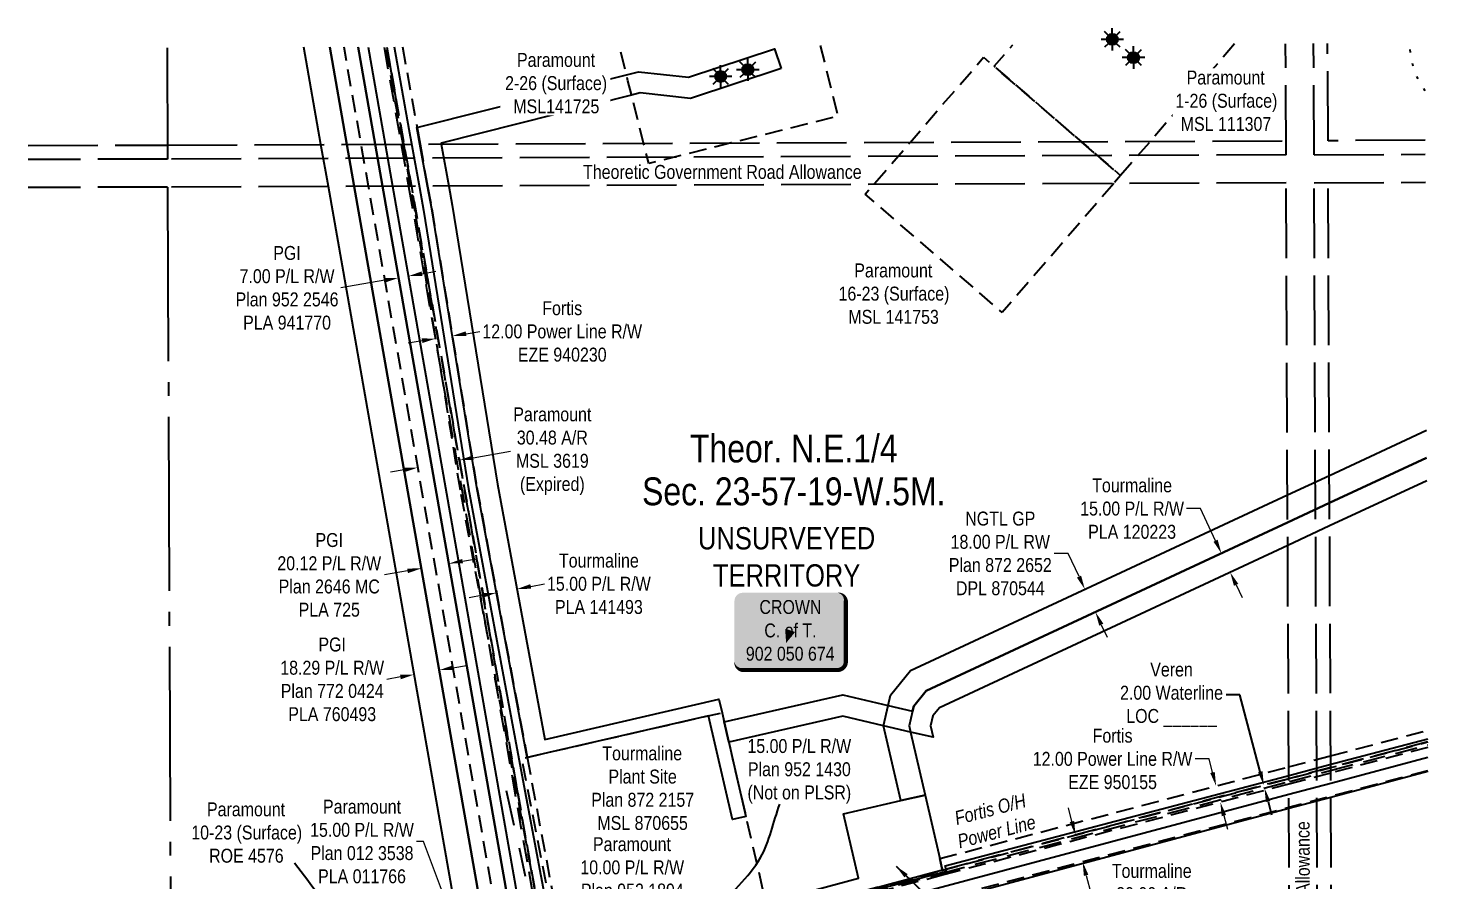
# Model space of a CAD drawing. Extents: x 511972 to 519868, y 5975265 to 5984215.
# Drawn here: x 518669 to 519679, y 5977314 to 5977926 of the extents above; entities that cross this region are included whole.
import ezdxf
from ezdxf.enums import TextEntityAlignment as Align

# ---------------------------------------------------------------- set-up
doc = ezdxf.new("R2010")
doc.units = 0
doc.header["$LTSCALE"] = 5
doc.header["$PDSIZE"] = 0.5
for name, pattern in [('foc-ACCESSROAD', [3.75, 2.5, -1.25]), ('foc-FLOWLINE', [3.75, 2.5, -1.25]), ('foc-QUARTERLINE', [33, 25, -3, 2, -3]), ('foc-UNSURVEYED', [12.5, 10, -2.5]), ('foc-WHEELTRACKS', [2, 0.4, -1.6]), ('HIDDEN2', [4.7625, 3.175, -1.5875])]:
    doc.linetypes.add(name, pattern=pattern)
doc.layers.get('Defpoints').update_dxf_attribs({"color": 9})
for name, color, linetype in [('AS-OWNER', 7, 'Continuous'), ('AS-POWER', 104, 'foc-POWER'), ('AS-POWER-T', 104, 'Continuous'), ('C-SYMBOL', 7, 'Continuous'), ('Culvert', 7, 'Continuous'), ('F-AR', 190, 'foc-ACCESSROAD'), ('F-EZE', 190, 'foc-FLOWLINE'), ('F-RW', 190, 'Continuous'), ('F-WS', 190, 'foc-ACCESSROAD'), ('F-WS-S', 8, 'Continuous'), ('L-QSEC', 8, 'foc-QUARTERLINE'), ('L-ROAD-T', 7, 'Continuous'), ('L-UNS-T', 3, 'Continuous'), ('L-USEC', 7, 'foc-UNSURVEYED'), ('oil_and_gas_wells_pt', 7, 'Continuous'), ('T-EXISTING RTF', 220, 'HIDDEN2'), ('T-EXISTING RTF-T', 220, 'Continuous'), ('T-WATER-P3', 160, 'foc-WHEELTRACKS')]:
    doc.layers.add(name, color=color, linetype=linetype)
for name, color, linetype, lineweight in [('F-AR-T', 190, 'Continuous', 9), ('F-EZE-T', 190, 'Continuous', 9), ('F-RW-T', 190, 'Continuous', 9), ('F-WS-T', 190, 'Continuous', 9)]:
    doc.layers.add(name, color=color, linetype=linetype, lineweight=lineweight)
doc.styles.add('175L', font='ARIALN.TTF', dxfattribs={"height": 20})
doc.styles.add('80', font='ARIALN.TTF', dxfattribs={"height": 10})
doc.styles.add('80CG', font='ARIALN.TTF', dxfattribs={"height": 10})
doc.styles.add('80L', font='ARIALN.TTF', dxfattribs={"height": 10})
doc.styles.add('foc-LtypeFont', font='ARIALN.TTF', dxfattribs={"height": 7.35})
doc.linetypes.add('foc-POWER', pattern='A,6,-1,["P",foc-LtypeFont,S=0.2,R=0,X=-0.625,Y=-0.75],-1.24,4', length=12.24)
doc.dimstyles.new('Compass 5 000', dxfattribs={"dimscale": 5, "dimtxt": 9, "dimasz": 2, "dimexe": 0.2, "dimexo": 0.0625, "dimgap": 0.5, "dimtad": 0, "dimtih": 1, "dimtoh": 1, "dimzin": 0, "dimdsep": 46, "dimtxsty": '80CG', "dimcen": 0.1, "dimse1": 1, "dimse2": 1, "dimclrd": 256, "dimclrt": 256, "dimaunit": 1, "dimadec": 4, "dimazin": 0, "dimtfac": 0.06, "dimtofl": 0, "dimtmove": 0, "dimatfit": 1, "dimfxl": 0.2, "dimtolj": 1, "dimtzin": 0, "dimlwd": -1, "dimarcsym": 0})

# ---------------------------------------------------------------- blocks, each defined once
blk = doc.blocks.new('*D492')
at = {"layer": 'Defpoints', "color": 0, "transparency": 16777216}
for p in [(519415.4, 5977517.3), (519427.5, 5977523), (519422.9, 5977501)]:
    blk.add_point(p, dxfattribs=at)
at = {"layer": 'F-RW-T', "transparency": 16777216}
for p, q in [((519415.5, 5977548.7), (519405.5, 5977548.7)), ((519423.3, 5977532.1), (519415.5, 5977548.7)), ((519439.3, 5977497.6), (519443.6, 5977488.6))]:
    blk.add_line(p, q, dxfattribs=at)
for points in [[(519424.8, 5977532.8), (519421.8, 5977531.4), (519427.5, 5977523)], [(519440.8, 5977498.3), (519437.8, 5977496.9), (519435.1, 5977506.7)]]:
    blk.add_solid(points, dxfattribs=at)
at = {"layer": 'F-RW-T', "transparency": 16777216, "insert": (519366.8, 5977548.7), "char_height": 10, "attachment_point": 5, "style": '80CG'}
blk.add_mtext('\\A1;NGTL GP\\P18.00 P/L RW\\PPlan 872 2652\\PDPL 870544', dxfattribs=at)
blk = doc.blocks.new('*D494')
at = {"layer": 'Defpoints', "color": 0, "transparency": 16777216}
for p in [(518972.6, 5977710.4), (518960.8, 5977708.5), (518973.5, 5977704.9)]:
    blk.add_point(p, dxfattribs=at)
at = {"layer": 'F-EZE-T', "transparency": 16777216}
for p, q in [((518951.8, 5977701.4), (518941.9, 5977699.8)), ((518983.4, 5977706.5), (518993.3, 5977708.1))]:
    blk.add_line(p, q, dxfattribs=at)
for points in [[(518951.5, 5977703.1), (518952.1, 5977699.8), (518961.7, 5977703)], [(518983.1, 5977708.2), (518983.6, 5977704.9), (518973.5, 5977704.9)]]:
    blk.add_solid(points, dxfattribs=at)
at = {"layer": 'F-EZE-T', "transparency": 16777216, "insert": (519052.4, 5977708.1), "char_height": 10, "attachment_point": 5, "style": '80CG'}
blk.add_mtext('\\A1;Fortis\\P12.00 Power Line R/W\\PEZE 940230', dxfattribs=at)
blk = doc.blocks.new('*D495')
at = {"layer": 'Defpoints', "color": 0, "transparency": 16777216}
for p in [(519508.6, 5977378.4), (519521.7, 5977381.8), (519511.7, 5977366.8)]:
    blk.add_point(p, dxfattribs=at)
at = {"layer": 'F-EZE-T', "transparency": 16777216}
for p, q in [((519516.6, 5977401.2), (519506.6, 5977401.2)), ((519519.1, 5977391.5), (519516.6, 5977401.2)), ((519527.3, 5977360.5), (519529.8, 5977350.9))]:
    blk.add_line(p, q, dxfattribs=at)
for points in [[(519520.7, 5977391.9), (519517.5, 5977391.1), (519521.7, 5977381.8)], [(519528.9, 5977361), (519525.7, 5977360.1), (519524.7, 5977370.2)]]:
    blk.add_solid(points, dxfattribs=at)
at = {"layer": 'F-EZE-T', "transparency": 16777216, "insert": (519447.4, 5977401.2), "char_height": 10, "attachment_point": 5, "style": '80CG'}
blk.add_mtext('\\A1;Fortis\\P12.00 Power Line R/W\\PEZE 950155', dxfattribs=at)
blk = doc.blocks.new('*D497')
at = {"layer": 'Defpoints', "color": 0, "transparency": 16777216}
for p in [(519423, 5977347.2), (519425.9, 5977327.3), (519428.1, 5977327.9)]:
    blk.add_point(p, dxfattribs=at)
at = {"layer": 'F-AR-T', "transparency": 16777216}
for p, q in [((519418.2, 5977356.3), (519415.7, 5977366)), ((519428.4, 5977317.6), (519432, 5977304.1)), ((519432, 5977304.1), (519442, 5977304.1))]:
    blk.add_line(p, q, dxfattribs=at)
for points in [[(519419.8, 5977356.7), (519416.6, 5977355.9), (519420.8, 5977346.6)], [(519430, 5977318.1), (519426.8, 5977317.2), (519425.9, 5977327.3)]]:
    blk.add_solid(points, dxfattribs=at)
at = {"layer": 'F-AR-T', "transparency": 16777216, "insert": (519475.5, 5977304.1), "char_height": 10, "attachment_point": 5, "style": '80CG'}
blk.add_mtext('\\A1;Tourmaline\\P20.00 A/R\\PLOC 771241', dxfattribs=at)
blk = doc.blocks.new('*D498')
at = {"layer": 'Defpoints', "color": 0, "transparency": 16777216}
for p in [(518948.6, 5977611.6), (518948.8, 5977610.4), (518978.4, 5977616.8)]:
    blk.add_point(p, dxfattribs=at)
at = {"layer": 'F-AR-T', "transparency": 16777216}
for p, q in [((518988.5, 5977617.4), (519015.2, 5977622.1)), ((518939, 5977608.7), (518929.1, 5977607))]:
    blk.add_line(p, q, dxfattribs=at)
for points in [[(518988.2, 5977619.1), (518988.8, 5977615.8), (518978.6, 5977615.7)], [(518938.7, 5977610.4), (518939.2, 5977607.1), (518948.8, 5977610.4)]]:
    blk.add_solid(points, dxfattribs=at)
at = {"layer": 'F-AR-T', "transparency": 16777216, "insert": (519045.3, 5977622.1), "char_height": 10, "attachment_point": 5, "style": '80CG'}
blk.add_mtext('\\A1;Paramount\\P30.48 A/R\\PMSL 3619\\P(Expired)', dxfattribs=at)
blk = doc.blocks.new('*D499')
at = {"layer": 'Defpoints', "color": 0, "transparency": 16777216}
for p in [(518948.7, 5977552.8), (518968.5, 5977556.3), (518951.3, 5977538)]:
    blk.add_point(p, dxfattribs=at)
at = {"layer": 'F-RW-T', "transparency": 16777216}
for p, q in [((518980.9, 5977543.2), (518990.8, 5977544.9)), ((518941.4, 5977536.3), (518924.8, 5977533.3))]:
    blk.add_line(p, q, dxfattribs=at)
for points in [[(518941.1, 5977537.9), (518941.7, 5977534.6), (518951.3, 5977538)], [(518980.6, 5977544.8), (518981.2, 5977541.6), (518971.1, 5977541.5)]]:
    blk.add_solid(points, dxfattribs=at)
at = {"layer": 'F-RW-T', "transparency": 16777216, "insert": (518885.2, 5977533.3), "char_height": 10, "attachment_point": 5, "style": '80CG'}
blk.add_mtext('\\A1;PGI\\P20.12 P/L R/W^JPlan 2646 MC\\PPLA 725', dxfattribs=at)
blk = doc.blocks.new('*D500')
at = {"layer": 'Defpoints', "color": 0, "transparency": 16777216}
for p in [(519004.6, 5977208.5), (519025.3, 5977212.2), (519028, 5977197.5)]:
    blk.add_point(p, dxfattribs=at)
at = {"layer": 'F-RW-T', "transparency": 16777216}
for p, q in [((518952.8, 5977341.9), (518947.8, 5977341.9)), ((519005.9, 5977201.1), (518952.8, 5977341.9)), ((519002.8, 5977218.3), (519001, 5977228.1)), ((519007.3, 5977193.7), (519004.6, 5977208.5)), ((519009, 5977183.9), (519010.8, 5977174))]:
    blk.add_line(p, q, dxfattribs=at)
for points in [[(519004.4, 5977218.6), (519001.1, 5977218), (519004.6, 5977208.5)], [(519010.7, 5977184.2), (519007.4, 5977183.6), (519007.3, 5977193.7)]]:
    blk.add_solid(points, dxfattribs=at)
at = {"layer": 'F-RW-T', "transparency": 16777216, "insert": (518908.7, 5977341.9), "char_height": 10, "attachment_point": 5, "style": '80CG'}
blk.add_mtext('\\A1;Paramount\\P15.00 P/L R/W\\PPlan 012 3538\\PPLA 011766', dxfattribs=at)
blk = doc.blocks.new('*D503')
at = {"layer": 'Defpoints', "color": 0, "transparency": 16777216}
for p in [(519524.2, 5977548.2), (519525.5, 5977548.8), (519530.5, 5977534.6)]:
    blk.add_point(p, dxfattribs=at)
at = {"layer": 'F-RW-T', "transparency": 16777216}
for p, q in [((519510.5, 5977580.9), (519500.5, 5977580.9)), ((519521.3, 5977557.9), (519510.5, 5977580.9)), ((519536, 5977526.2), (519540.3, 5977517.1))]:
    blk.add_line(p, q, dxfattribs=at)
for points in [[(519522.8, 5977558.6), (519519.8, 5977557.2), (519525.5, 5977548.8)], [(519537.6, 5977526.9), (519534.5, 5977525.5), (519531.8, 5977535.2)]]:
    blk.add_solid(points, dxfattribs=at)
at = {"layer": 'F-RW-T', "transparency": 16777216, "insert": (519461.4, 5977580.9), "char_height": 10, "attachment_point": 5, "style": '80CG'}
blk.add_mtext('\\A1;Tourmaline\\P15.00 P/L R/W\\PPLA 120223', dxfattribs=at)
blk = doc.blocks.new('*D504')
at = {"layer": 'Defpoints', "color": 0, "transparency": 16777216}
for p in [(519001.5, 5977540.5), (519016.2, 5977543.2), (519019.9, 5977523.2)]:
    blk.add_point(p, dxfattribs=at)
at = {"layer": 'F-RW-T', "transparency": 16777216}
for p, q in [((518995.4, 5977518.7), (518985.5, 5977516.8)), ((519029.8, 5977525), (519039.6, 5977526.9))]:
    blk.add_line(p, q, dxfattribs=at)
for points in [[(518995.1, 5977520.3), (518995.7, 5977517), (519005.2, 5977520.5)], [(519029.5, 5977526.7), (519030.1, 5977523.4), (519019.9, 5977523.2)]]:
    blk.add_solid(points, dxfattribs=at)
at = {"layer": 'F-RW-T', "transparency": 16777216, "insert": (519078.7, 5977526.9), "char_height": 10, "attachment_point": 5, "style": '80CG'}
blk.add_mtext('\\A1;Tourmaline\\P15.00 P/L R/W\\PPLA 141493', dxfattribs=at)
blk = doc.blocks.new('*D511')
at = {"layer": 'Defpoints', "color": 0, "transparency": 16777216}
for p in [(518934.1, 5977752.3), (518940.9, 5977753.5), (518935, 5977746.6)]:
    blk.add_point(p, dxfattribs=at)
at = {"layer": 'F-RW-T', "transparency": 16777216}
for p, q in [((518951.8, 5977749.6), (518961.6, 5977751.3)), ((518925.2, 5977744.9), (518893.6, 5977739.4))]:
    blk.add_line(p, q, dxfattribs=at)
for points in [[(518951.5, 5977751.2), (518952.1, 5977747.9), (518941.9, 5977747.8)], [(518924.9, 5977746.5), (518925.5, 5977743.3), (518935, 5977746.6)]]:
    blk.add_solid(points, dxfattribs=at)
at = {"layer": 'F-RW-T', "transparency": 16777216, "insert": (518854.9, 5977739.4), "char_height": 10, "attachment_point": 5, "style": '80CG'}
blk.add_mtext('\\A1;PGI\\P7.00 P/L R/W\\PPlan 952 2546\\PPLA 941770', dxfattribs=at)
blk = doc.blocks.new('GAS')
h = blk.add_hatch(color=255)
h.dxf.hatch_style = 1
edge = h.paths.add_edge_path()
edge.add_arc((0, 0), 0.9, 0, 360)
for p, q in [((-0.81, 0), (-1.62, 0)), ((-0.57, 0.57), (-1.14, 1.14)), ((0, 0.81), (0, 1.62)), ((0.57, 0.57), (1.14, 1.14)), ((1.62, 0), (0.81, 0)), ((-0.57, -0.57), (-1.14, -1.14)), ((0, -0.81), (0, -1.62)), ((1.14, -1.14), (0.57, -0.57))]:
    blk.add_line(p, q)
blk.add_circle((0, 0), 0.8)
blk = doc.blocks.new('*D570')
at = {"layer": 'Defpoints', "color": 0, "transparency": 16777216}
for p in [(518945.2, 5977467.1), (518963.2, 5977470.3), (518946.1, 5977461.8)]:
    blk.add_point(p, dxfattribs=at)
at = {"layer": 'F-RW-T', "transparency": 16777216}
for p, q in [((518974, 5977466.7), (518983.8, 5977468.4)), ((518936.3, 5977460.1), (518926.4, 5977458.3))]:
    blk.add_line(p, q, dxfattribs=at)
for points in [[(518973.7, 5977468.3), (518974.2, 5977465.1), (518964.1, 5977465)], [(518936, 5977461.7), (518936.5, 5977458.4), (518946.1, 5977461.8)]]:
    blk.add_solid(points, dxfattribs=at)
at = {"layer": 'F-RW-T', "transparency": 16777216, "insert": (518887.3, 5977458.3), "char_height": 10, "attachment_point": 5, "style": '80CG'}
blk.add_mtext('\\A1;PGI\\P18.29 P/L R/W\\PPlan 772 0424\\PPLA 760493', dxfattribs=at)
blk = doc.blocks.new('*U609')
h = blk.add_hatch(color=255)
edge = h.paths.add_edge_path()
edge.add_line((-34, -28.5), (34, -28.5))
edge.add_arc((34, -22.5), 6, 270, 360)
edge.add_line((40, -22.5), (40, 21))
edge.add_arc((34, 21), 6, 0, 90)
edge.add_line((34, 27), (-34, 27))
edge.add_arc((-34, 21), 6, 90, 180)
edge.add_line((-40, 21), (-40, -22.5))
edge.add_arc((-34, -22.5), 6, 180, 270)
at = {"color": 14, "flags": 128}
blk.add_lwpolyline([(-34, -28.5, 3, 3, 0), (34, -28.5, 3, 3, 0.414214), (40, -22.5, 3, 3, 0), (40, 21, 3, 0, 0.414214), (34, 27, 0, 0, 0), (-34, 27, 0, 0, 0.414214), (-40, 21, 0, 0, 0), (-40, -22.5, 0, 3, 0.414214)], format="xyseb", close=True, dxfattribs=at)
blk.add_lwpolyline([(-2.9, -9.1, 0, 7.5, 0), (0, 0, 0, 0, 0)], format="xyseb", dxfattribs=at)
at = {"color": 14, "style": '80'}
blk.add_attdef('ENTER_TEXT_001', (-26.8, -4.9), '', height=10, dxfattribs=at)
blk = doc.blocks.new('*D625')
at = {"layer": 'Defpoints', "color": 0, "transparency": 16777216}
for p in [(519555.9, 5977382.3), (519563.9, 5977384.4), (519564.4, 5977382.5)]:
    blk.add_point(p, dxfattribs=at)
at = {"layer": 'T-EXISTING RTF-T', "transparency": 16777216}
for p, q in [((519538.8, 5977447.3), (519528.8, 5977447.3)), ((519553.4, 5977392), (519538.8, 5977447.3)), ((519559, 5977370.7), (519561.5, 5977361.1))]:
    blk.add_line(p, q, dxfattribs=at)
for points in [[(519555, 5977392.4), (519551.8, 5977391.6), (519555.9, 5977382.3)], [(519560.6, 5977371.1), (519557.4, 5977370.3), (519556.4, 5977380.4)]]:
    blk.add_solid(points, dxfattribs=at)
at = {"layer": 'T-EXISTING RTF-T', "transparency": 16777216, "insert": (519489.7, 5977447.3), "char_height": 10, "attachment_point": 5, "style": '80CG'}
blk.add_mtext('\\A1;Veren\\P2.00 Waterline\\PLOC ______', dxfattribs=at)

msp = doc.modelspace()

# ---------------------------------------------------------------- linework, layer by layer
at = {"layer": 'AS-POWER', "flags": 128}
for points in [[(518931.664, 5977912.342), (518942.285, 5977853.413), (518944.441, 5977841.546), (518949.874, 5977811.411), (518952.788, 5977795.254), (518985.244, 5977595.123), (519021.334, 5977401.289), (519047.55, 5977261.287), (519049.096, 5977252.937)], [(518904.905, 5976104.164), (518910.012, 5976112.372), (518946.223, 5976183.36), (518952.355, 5976201.886), (518955.477, 5976211.327), (518956.804, 5976240.855), (518953.793, 5976377.119), (518954.052, 5976386.278), (518954.108, 5976388.256), (518954.475, 5976401.239), (518955.903, 5976451.771), (518959.222, 5976526.546), (518952.63, 5976601.004), (518910.925, 5976913.115), (518896.493, 5976986.575), (518890.52, 5977009.969), (518889.115, 5977015.476), (518882.021, 5977035.443), (518875.095, 5977054.937), (518871.657, 5977064.615), (518868.219, 5977074.292), (518862.432, 5977090.579), (518861.57, 5977090.02), (518859.852, 5977094.855), (518860.714, 5977095.413), (518860.37, 5977096.382), (518864.681, 5977099.174), (518865.025, 5977098.204), (518873.936, 5977103.979), (518882.235, 5977109.353), (518888.871, 5977113.652), (518900.747, 5977121.344), (518908.143, 5977126.135), (518909.394, 5977126.945), (518918.948, 5977133.133), (518928.235, 5977139.149), (518938.51, 5977145.805), (518949.859, 5977177.835), (518957.273, 5977198.759), (518968.862, 5977231.467), (518986.336, 5977235.854), (519004.108, 5977240.317), (519004.445, 5977240.401), (519023.655, 5977245.225), (519038.488, 5977248.949), (519053.673, 5977254.658), (519054.624, 5977253.93), (519054.97, 5977252.42), (519055.008, 5977252.254), (519065.477, 5977254.656), (519146.363, 5977273.217), (519154.477, 5977275.079), (519161.255, 5977276.634), (519169.391, 5977278.501), (519179.311, 5977280.778), (519189.225, 5977283.053), (519199.615, 5977285.437), (519199.277, 5977286.91), (519325.606, 5977319.869), (519328.279, 5977320.573), (519327.261, 5977324.439), (519572.279, 5977388.935), (519602.404, 5977396.864), (519673.61, 5977415.608)]]:
    msp.add_lwpolyline(points, dxfattribs=at)
at = {"layer": 'Culvert'}
for p, q in [((519012.27, 5977378.51), (519017.654, 5977353.59)), ((519021.593, 5977337.447), (519025.902, 5977317.09))]:
    msp.add_line(p, q, dxfattribs=at)
at = {"layer": 'F-AR', "flags": 128}
for points in [[(518926.605, 5977912.323), (518938.833, 5977842.573), (518944.118, 5977812.433), (519030.339, 5977320.75), (519033.962, 5977300.32), (519036.568, 5977285.347), (519023.171, 5977285.298), (519016.073, 5977285.272), (519005.923, 5977285.236), (519003.29, 5977300.226), (518913.355, 5977812.323), (518908.062, 5977842.462), (518895.812, 5977912.211)], [(519673.706, 5977392.714), (519604.001, 5977374.326), (519573.876, 5977366.372), (519330.387, 5977302.078), (519205.64, 5977268.646), (519190.045, 5977264.846), (519180.165, 5977262.438), (519170.201, 5977260.01), (519162.102, 5977258.037), (519147.172, 5977254.399), (519078.132, 5977237.576), (519072.257, 5977236.144), (519057.277, 5977232.494), (519036.782, 5977227.783), (519036.775, 5977229.565), (519036.749, 5977235.631), (519036.695, 5977248.289), (519052.68, 5977251.915), (519053.021, 5977251.988), (519066.118, 5977255.208), (519066.96, 5977255.409), (519081.803, 5977259.02), (519200.682, 5977288.029), (519201.094, 5977288.139), (519325.245, 5977321.41), (519573.789, 5977387.04), (519603.914, 5977394.994), (519673.619, 5977413.4)]]:
    msp.add_lwpolyline(points, dxfattribs=at)
at = {"layer": 'F-EZE'}
for points in [[(518937.753, 5977912.364), (518948.185, 5977854.481), (518950.341, 5977842.614), (518955.775, 5977812.475), (518958.698, 5977796.266), (518991.152, 5977596.152), (519027.229, 5977402.389), (519053.446, 5977262.384), (519053.929, 5977259.775), (519051.245, 5977259.278), (519045.692, 5977258.251), (519042.136, 5977257.593), (519041.597, 5977259.669), (519040.105, 5977267.68), (519038.274, 5977277.514), (519036.955, 5977285.348), (519034.041, 5977300.341), (519030.345, 5977320.754), (518979.325, 5977594.094), (518946.867, 5977794.24), (518943.586, 5977812.431), (518938.152, 5977842.57), (518925.578, 5977912.319)], [(519201.232, 5977287.418), (519325.245, 5977321.41), (519324.891, 5977322.952), (519323.358, 5977329.623), (519573.753, 5977395.527), (519603.878, 5977403.455), (519673.583, 5977421.802)], [(519673.636, 5977409.414), (519603.93, 5977391.065), (519573.806, 5977383.136), (519326.112, 5977317.935), (519201.659, 5977285.466)]]:
    msp.add_lwpolyline(points, dxfattribs=at)
at = {"layer": 'F-RW', "flags": 128}
for points in [[(518885.564, 5977912.174), (518897.814, 5977842.425), (518903.107, 5977812.287), (518993.044, 5977300.188), (518995.678, 5977285.198), (518998.648, 5977268.28), (519000.379, 5977258.424), (519005.745, 5977227.867), (519004.534, 5977223.66), (518999.923, 5977207.622), (518995.244, 5977191.343), (518994.236, 5977187.859), (518993.588, 5977191.559), (518991.031, 5977206.005), (518988.437, 5977220.769), (518982.554, 5977254.269), (518980.822, 5977264.127), (518977.133, 5977285.13), (518974.5, 5977300.119), (518884.562, 5977812.22), (518879.268, 5977842.359), (518867.019, 5977912.106)], [(518993.044, 5977300.188), (518903.107, 5977812.287), (518897.814, 5977842.425), (518885.564, 5977912.174)], [(518913.061, 5977912.274), (518925.311, 5977842.524), (518930.603, 5977812.385), (519020.537, 5977300.29), (519023.171, 5977285.298), (519025.078, 5977274.439), (519026.808, 5977264.582), (519028.212, 5977256.591), (519021.386, 5977255.022), (519019.986, 5977262.993), (519018.255, 5977272.849), (519016.073, 5977285.272), (519013.44, 5977300.264), (518923.504, 5977812.36), (518918.211, 5977842.498), (518905.962, 5977912.248)], [(518905.962, 5977912.248), (518918.211, 5977842.498), (518923.504, 5977812.36), (519013.44, 5977300.264)], [(519672.757, 5977617.461), (519603.112, 5977585), (519573.013, 5977570.971), (519313.651, 5977450.086), (519304.653, 5977438.987), (519303.87, 5977435.612), (519301.428, 5977425.083), (519302.468, 5977420.552), (519312.858, 5977375.317), (519295.326, 5977371.289), (519282.934, 5977425.1), (519286.34, 5977439.691), (519288.066, 5977447.081), (519302.292, 5977464.639), (519572.929, 5977590.779), (519603.028, 5977604.807), (519672.674, 5977637.268)], [(519672.827, 5977600.94), (519603.181, 5977568.479), (519573.083, 5977554.45), (519323.127, 5977437.949), (519318.486, 5977432.226), (519316.804, 5977424.972), (519318.685, 5977416.786), (519302.468, 5977420.552), (519282.936, 5977425.096), (519253.875, 5977431.861), (519171.968, 5977413.159), (519168.619, 5977427.771), (519253.764, 5977447.272), (519286.34, 5977439.691), (519303.87, 5977435.612), (519304.653, 5977438.987), (519313.651, 5977450.086), (519573.013, 5977570.97), (519603.112, 5977585), (519672.757, 5977617.461)], [(519189.848, 5977273.292), (519573.836, 5977375.875), (519603.96, 5977383.922), (519673.665, 5977402.544)], [(519673.708, 5977392.292), (519604.004, 5977373.605), (519573.88, 5977365.56), (519190.086, 5977263.066), (519180.209, 5977260.429), (519170.272, 5977257.763), (519170.5, 5977247.504), (519173.754, 5977103.341), (519221.776, 5977009.351), (519299.085, 5976858.045), (519306.533, 5976843.467), (519315.78, 5976825.367), (519384.449, 5976690.941), (519510.869, 5976452.175), (519529.639, 5976424.096), (519539.452, 5976409.416), (519547.673, 5976397.119), (519578.149, 5976354.506), (519608.486, 5976312.09), (519622.378, 5976292.664), (519678.692, 5976211.933)]]:
    msp.add_lwpolyline(points, dxfattribs=at)
for points in [[(519209.531, 5977896.894), (519144.544, 5977875.375), (519108.283, 5977879.361), (519102.136, 5977877.811), (518965.401, 5977843.335), (518965.521, 5977842.668), (518970.989, 5977812.53), (518973.504, 5977798.677), (519005.957, 5977598.564), (519039.961, 5977415.27), (519164.823, 5977444.161), (519167.079, 5977434.414), (519168.621, 5977427.772), (519171.968, 5977413.16), (519175.32, 5977398.537), (519184.218, 5977359.902), (519174.513, 5977357.679), (519157.334, 5977432.176), (519027.151, 5977402.348), (518991.152, 5977596.152), (518958.698, 5977796.266), (518955.775, 5977812.475), (518950.286, 5977842.613), (518948.169, 5977854.472), (519098.497, 5977892.362), (519107.237, 5977894.566), (519142.933, 5977890.643), (519204.816, 5977911.134), (519209.531, 5977896.894)], [(519201.094, 5977288.139), (519200.682, 5977288.029), (519200.32, 5977289.625), (519200.016, 5977290.955), (519198.465, 5977297.77), (519265.042, 5977315.634), (519254.368, 5977361.899), (519295.326, 5977371.289), (519312.858, 5977375.317), (519323.358, 5977329.623), (519324.891, 5977322.952), (519325.245, 5977321.41), (519201.094, 5977288.139)]]:
    msp.add_lwpolyline(points, close=True, dxfattribs=at)
at = {"layer": 'F-WS', "flags": 128}
for points in [[(519237.542, 5977913.457), (519250.269, 5977862.562), (519173.762, 5977843.423), (519114.445, 5977828.597), (519110.793, 5977843.194), (519103.19, 5977873.597), (519099.552, 5977888.144), (519093.354, 5977912.931)], [(519534.845, 5977914.541), (519474.329, 5977844.529), (519453.134, 5977820.009), (519424.985, 5977844.345), (519362.356, 5977898.502), (519375.719, 5977913.961)]]:
    msp.add_lwpolyline(points, dxfattribs=at)
for points in [[(519448.18, 5977814.273), (519368.188, 5977721.726), (519269.894, 5977806.691), (519275.905, 5977813.639), (519302.059, 5977843.893), (519354.862, 5977904.982), (519362.383, 5977898.479), (519424.983, 5977844.345), (519453.134, 5977820.009), (519448.18, 5977814.273)], [(519066.121, 5977255.173), (519052.686, 5977251.891), (519052.164, 5977254.595), (519051.396, 5977258.508), (519050.755, 5977261.775), (519049.181, 5977269.795), (519047.256, 5977279.607), (519046.122, 5977285.382), (519046.008, 5977286.215), (519043.203, 5977300.369), (519023.343, 5977401.475), (519027.151, 5977402.348), (519167.079, 5977434.414), (519168.619, 5977427.771), (519171.968, 5977413.159), (519175.322, 5977398.538), (519198.465, 5977297.77), (519200.016, 5977290.955), (519200.331, 5977289.571), (519200.682, 5977288.029), (519201.168, 5977286.02), (519189.623, 5977283.305), (519179.696, 5977281.059), (519169.784, 5977278.769), (519161.645, 5977276.881), (519154.873, 5977275.33), (519146.763, 5977273.446), (519139.969, 5977271.952), (519081.808, 5977258.964), (519066.964, 5977255.368), (519066.121, 5977255.173)]]:
    msp.add_lwpolyline(points, close=True, dxfattribs=at)
at = {"layer": 'L-QSEC'}
for p, q in [((518768.745, 5977911.748), (518769.069, 5977831.912)), ((518769.142, 5977811.808), (518775.654, 5976203.624))]:
    msp.add_line(p, q, dxfattribs=at)
at = {"layer": 'L-USEC'}
for p, q in [((519571.899, 5977834.839), (519571.562, 5977914.675)), ((519592.003, 5977834.943), (519591.666, 5977914.748)), ((519602.013, 5977845.048), (519601.719, 5977914.784)), ((518669.08, 5977841.6), (518769.02, 5977841.964)), ((518769.02, 5977841.964), (519571.856, 5977844.892)), ((519671.795, 5977845.41), (519602.013, 5977845.048)), ((518769.069, 5977831.912), (518669.121, 5977831.548)), ((519571.899, 5977834.839), (518769.069, 5977831.912)), ((519592.003, 5977834.943), (519671.837, 5977835.358)), ((518769.142, 5977811.808), (518669.202, 5977811.444)), ((519571.984, 5977814.734), (518769.142, 5977811.808)), ((519575.378, 5977010.669), (519571.984, 5977814.734)), ((519592.088, 5977814.839), (519671.922, 5977815.253)), ((519595.483, 5977010.754), (519592.088, 5977814.839)), ((519605.534, 5977010.82), (519602.14, 5977814.891))]:
    msp.add_line(p, q, dxfattribs=at)
at = {"layer": 'oil_and_gas_wells_pt'}
for p in [(519447.206, 5977917.81), (519462.355, 5977904.745), (519166.091, 5977891.164), (519185.563, 5977896.029)]:
    msp.add_point(p, dxfattribs=at)
at = {"layer": 'T-EXISTING RTF'}
for points in [[(518924.577, 5977912.316), (518936.864, 5977842.228), (518942.149, 5977812.088), (519028.37, 5977320.403), (519031.994, 5977299.974), (519034.57, 5977285.171), (519034.705, 5977245.788), (519041.169, 5977247.254), (519053.111, 5977249.963), (519053.469, 5977250.04), (519066.588, 5977253.266), (519067.428, 5977253.466), (519082.276, 5977257.078), (519201.177, 5977286.092), (519201.61, 5977286.208), (519325.758, 5977319.479), (519574.299, 5977385.107), (519604.424, 5977393.061), (519673.628, 5977411.335)], [(519673.619, 5977413.4), (519603.914, 5977394.994), (519573.789, 5977387.04), (519325.245, 5977321.41), (519201.094, 5977288.139), (519200.682, 5977288.029), (519081.803, 5977259.02), (519066.96, 5977255.409), (519066.118, 5977255.208), (519053.021, 5977251.988), (519052.68, 5977251.915), (519042.778, 5977249.669), (519036.695, 5977248.289), (519036.568, 5977285.347), (519033.962, 5977300.32), (519030.339, 5977320.75), (518944.118, 5977812.433), (518938.833, 5977842.573), (518926.605, 5977912.323)]]:
    msp.add_lwpolyline(points, dxfattribs=at)
at = {"layer": 'T-WATER-P3', "flags": 128}
msp.add_lwpolyline([(519671.645, 5977880.764), (519663.646, 5977894.968), (519660.143, 5977914.997)], dxfattribs=at)

# ---------------------------------------------------------------- block references
at = {"layer": 'AS-OWNER', "color": 3}
ref = msp.add_blockref('*U609', (519215.981, 5977493.538), dxfattribs=dict(at, xscale=0.999404, yscale=0.999404, zscale=0.999404))
ref.add_attrib('ENTER_TEXT_001', 'CROWN', (519193.934, 5977505.303), dxfattribs={"layer": '0', "color": 14, "height": 9.994, "style": '80'})
ref.add_attrib('ENTER_TEXT_002', 'C. of T.', (519197.428, 5977488.469), dxfattribs={"layer": '0', "color": 14, "height": 9.994, "style": '80'})
ref.add_attrib('ENTER_TEXT_003', '902 050 674', (519184.199, 5977471.771), dxfattribs={"layer": '0', "color": 14, "height": 9.99404, "style": '80'})
at = {"layer": 'F-WS-S', "color": 3, "xscale": 4.999999999999988, "yscale": 4.999999999999988, "zscale": 4.999999999999988}
for p in [(519447.206, 5977917.81), (519462.355, 5977904.745), (519185.563, 5977896.029), (519166.091, 5977891.164)]:
    msp.add_blockref('GAS', p, dxfattribs=at)

# ---------------------------------------------------------------- texts
at = {"layer": 'AS-POWER-T', "insert": (519330.579, 5977362.64), "char_height": 9.99404, "attachment_point": 1, "rotation": 14.745827, "style": '80L'}
msp.add_mtext_dynamic_manual_height_columns('\\pi2.5689;{\\fArial Narrow|b0|i1|c0|p34;Fortis O/H \\P\\pi0.34309;Power Line}', width=57.1191, gutter_width=50, heights=[0], dxfattribs=at)
at = {"layer": 'C-SYMBOL', "color": 3, "style": '175L'}
for s, p in [('Theor. N.E.1/4', (519218.579, 5977608.102)), ('Sec. 23-57-19-W.5M.', (519218.579, 5977577.341))]:
    msp.add_text(s, height=20, dxfattribs=at).set_placement(p, align=Align.BOTTOM_CENTER)
at = {"layer": 'F-AR-T', "char_height": 9.99404, "attachment_point": 1, "style": '80L'}
for s, width, insert in [('\\pi11.97;Paramount\\P\\pi0.68706;16-23 (Surface)\\P\\pi7.7327;MSL 141753', 78.99495, (519250.04, 5977756.935)), ('\\pi16.267;Tourmaline\\P\\pi20.691;Plant Site\\P\\pi8.2944;Plan 872 2157\\P\\pi12.709;MSL 870655', 89.01485, (519064.913, 5977410.224)), ('\\pi15.073;Paramount\\P\\pi3.7905;10-23 (Surface)\\P\\pi16.583;ROE 4576', 85.20176, (518782.395, 5977370.054))]:
    msp.add_mtext_dynamic_manual_height_columns(s, width=width, gutter_width=50, heights=[0], dxfattribs=dict(at, insert=insert))
at = {"layer": 'F-RW-T', "char_height": 9.99404, "attachment_point": 1, "style": '80L'}
for s, width, insert in [('\\pi7.9014;15.00 P/L R/W\\P\\pi8.2627;Plan 952 1430\\P\\pi7.9389;(Not on PLSR)', 88.93112, (519177.413, 5977415.486)), ('\\pi10.633;Paramount\\P\\pi1.5964;10.00 P/L R/W\\P\\pi1.9577;Plan 952 1894\\P\\pi7.391;PLA 941372', 76.32106, (519063.815, 5977345.035))]:
    msp.add_mtext_dynamic_manual_height_columns(s, width=width, gutter_width=50, heights=[0], dxfattribs=dict(at, insert=insert))
at = {"layer": 'L-ROAD-T', "style": '80L'}
msp.add_text('Theoretic Government Road Allowance', height=10, dxfattribs=at).set_placement((519167.309, 5977822.66), align=Align.MIDDLE_CENTER)
msp.add_text('Theoretic Government Road Allowance', height=9.99404, rotation=90.166281, dxfattribs=at).set_placement((519584.08, 5977256.575), align=Align.MIDDLE_CENTER)
at = {"layer": 'L-UNS-T', "color": 3, "insert": (519213.448, 5977546.199), "char_height": 15.99046, "attachment_point": 5, "style": '80L'}
msp.add_mtext_dynamic_manual_height_columns('UNSURVEYED TERRITORY', width=126.41375, gutter_width=47.5, heights=[0], dxfattribs=at)

# ---------------------------------------------------------------- dimensions: what is measured, and where the dimension line sits
at = {"layer": 'F-AR-T'}
dim = msp.add_linear_dim(base=(518948.809, 5977610.447), p1=(518978.418, 5977616.83), p2=(518948.607, 5977611.594), angle=189.960854, text='Paramount\\P30.48 A/R\\PMSL 3619\\P(Expired)', dimstyle='Compass 5 000', dxfattribs=at)
dim.commit()
dim.dimension.update_dxf_attribs({"geometry": '*D498', "text_midpoint": (519045.289, 5977622.115), "dimtype": 161})
at = {"layer": 'F-AR-T', "color": 0}
dim = msp.add_linear_dim(base=(519425.883, 5977327.294), p1=(519422.971, 5977347.216), p2=(519428.078, 5977327.874), angle=284.791525, text='Tourmaline\\P20.00 A/R\\PLOC 771241', dimstyle='Compass 5 000', dxfattribs=at)
dim.commit()
dim.dimension.update_dxf_attribs({"geometry": '*D497', "text_midpoint": (519475.526, 5977304.078), "dimtype": 161})
at = {"layer": 'F-EZE-T'}
for p1, p2, distance, text, picture, middle in [((518960.777, 5977708.468), (518972.625, 5977710.39), -5.528, 'Fortis\\P12.00 Power Line R/W\\PEZE 940230', '*D494', (519052.393, 5977708.134)), ((519511.67, 5977366.78), (519508.616, 5977378.383), -13.492, 'Fortis\\P12.00 Power Line R/W\\PEZE 950155', '*D495', (519447.433, 5977401.159))]:
    dim = msp.add_aligned_dim(p1=p1, p2=p2, distance=distance, text=text, dimstyle='Compass 5 000', dxfattribs=at)
    dim.commit()
    dim.dimension.update_dxf_attribs({"geometry": picture, "text_midpoint": middle})
at = {"layer": 'F-RW-T'}
for base, p1, p2, angle, text, picture, middle in [((518935.047, 5977746.636), (518940.949, 5977753.476), (518934.058, 5977752.266), 189.960884, 'PGI\\P7.00 P/L R/W\\PPlan 952 2546\\PPLA 941770', '*D511', (518854.91, 5977739.365)), ((519427.508, 5977523), (519422.949, 5977501.029), (519415.35, 5977517.333), 114.989407, 'NGTL GP\\P18.00 P/L RW\\PPlan 872 2652\\PDPL 870544', '*D492', (519366.835, 5977548.68)), ((519525.485, 5977548.819), (519530.494, 5977534.6), (519524.156, 5977548.199), 114.989417, 'Tourmaline\\P15.00 P/L R/W\\PPLA 120223', '*D503', (519461.449, 5977580.894)), ((518951.28, 5977537.993), (518968.472, 5977556.312), (518948.674, 5977552.835), 189.961074, 'PGI\\P20.12 P/L R/W^JPlan 2646 MC\\PPLA 725', '*D499', (518885.211, 5977533.333))]:
    dim = msp.add_linear_dim(base=base, p1=p1, p2=p2, angle=angle, text=text, dimstyle='Compass 5 000', dxfattribs=at)
    dim.commit()
    dim.dimension.update_dxf_attribs({"geometry": picture, "text_midpoint": middle, "dimtype": 161})
for p1, p2, distance, text, picture, middle in [((519001.488, 5977540.508), (519016.22, 5977543.241), -20.357, 'Tourmaline\\P15.00 P/L R/W\\PPLA 141493', '*D504', (519078.684, 5977526.874)), ((518963.17, 5977470.291), (518945.169, 5977467.13), 5.403, 'PGI\\P18.29 P/L R/W\\PPlan 772 0424\\PPLA 760493', '*D570', (518887.319, 5977458.348))]:
    dim = msp.add_aligned_dim(p1=p1, p2=p2, distance=distance, text=text, dimstyle='Compass 5 000', dxfattribs=at)
    dim.commit()
    dim.dimension.update_dxf_attribs({"geometry": picture, "text_midpoint": middle})
dim = msp.add_linear_dim(base=(519004.565, 5977208.468), p1=(519028.009, 5977197.473), p2=(519025.322, 5977212.244), angle=100.311758, text='Paramount\\P15.00 P/L R/W\\PPlan 012 3538\\PPLA 011766', dimstyle='Compass 5 000', override={"dimtmove": 1}, dxfattribs=at)
dim.commit()
dim.dimension.update_dxf_attribs({"geometry": '*D500', "text_midpoint": (518945.324, 5977341.91), "dimtype": 161})
at = {"layer": 'T-EXISTING RTF-T', "color": 3}
dim = msp.add_linear_dim(base=(519555.918, 5977382.321), p1=(519564.43, 5977382.501), p2=(519563.92, 5977384.434), angle=104.791623, text='Veren\\P2.00 Waterline\\PLOC ______', dimstyle='Compass 5 000', dxfattribs=at)
dim.commit()
dim.dimension.update_dxf_attribs({"geometry": '*D625', "text_midpoint": (519489.746, 5977447.259), "dimtype": 161})

# ---------------------------------------------------------------- leaders
at = {"layer": 'F-AR-T', "color": 0, "path_type": 1}
msp.add_leader([(518897.87, 5977276.834), (518860.36, 5977326.293)], dimstyle='Compass 5 000', dxfattribs=at)
at = {"layer": 'F-RW-T', "color": 3, "path_type": 1}
msp.add_leader([(519161.335, 5977291.572), (519194.707, 5977330.378), (519208.534, 5977368.717)], dimstyle='Compass 5 000', override={"dimgap": 0.5, "dimtad": 0}, dxfattribs=at)
at = {"layer": 'F-RW-T', "path_type": 1}
msp.add_leader([(519291.99, 5977324.271), (519331.184, 5977286.528)], dimstyle='Compass 5 000', override={"dimgap": 0.5, "dimtad": 0}, dxfattribs=at)

# ---------------------------------------------------------------- next in the draw order: texts
at = {"layer": 'F-WS-T', "char_height": 10, "attachment_point": 1, "style": '80L', "bg_fill": 3, "box_fill_scale": 1.15, "bg_fill_color": 256, "bg_fill_true_color": 256, "bg_fill_transparency": 0}
for s, width, insert in [('\\pi10.443;Paramount\\P\\pi1.8855;2-26 (Surface)\\P\\pi7.762;MSL141725', 75.97418, (519009.498, 5977908.08)), ('\\pi8.6284;Paramount\\P\\pi0.52471;1-26 (Surface)\\P\\pi4.389;MSL 111307', 72.34547, (519491.917, 5977895.422))]:
    msp.add_mtext_dynamic_manual_height_columns(s, width=width, gutter_width=50, heights=[0], dxfattribs=dict(at, insert=insert))

doc.saveas('drawing.dxf')
